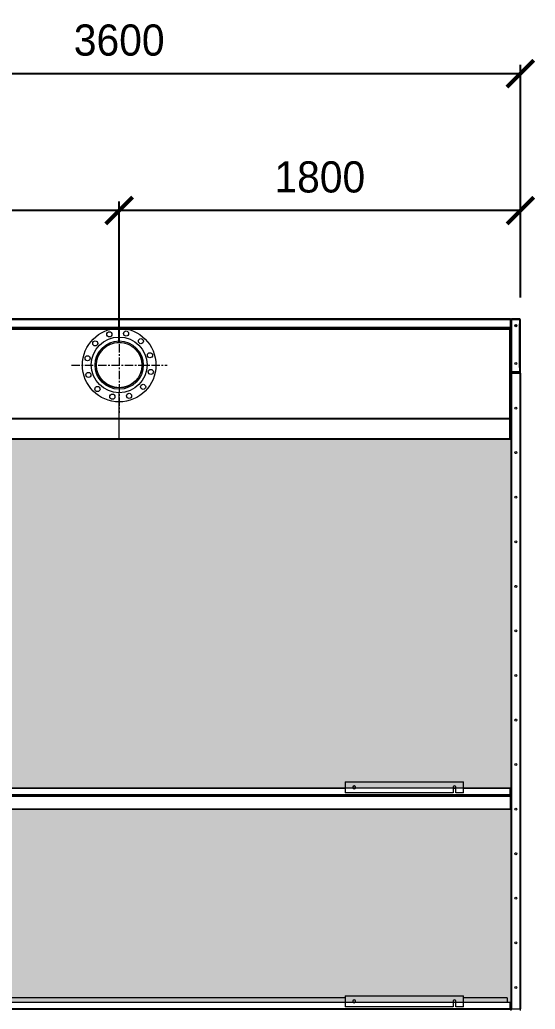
# Model space of a CAD drawing. Header units: millimetres. Extents: x 2557 to 34820, y 2099 to 24914.
# Drawn here: x 24805 to 27117, y 10563 to 15004 of the extents above; entities that cross this region are included whole.
import ezdxf

# ---------------------------------------------------------------- set-up
doc = ezdxf.new("R2010")
doc.units = ezdxf.units.MM
doc.linetypes.add('CENTER', pattern=[2, 1.25, -0.25, 0.25, -0.25])
doc.layers.add('center', color=1, linetype='CENTER')
doc.layers.add('냉각탑_dim', color=1, linetype='Continuous')
doc.styles.add('HY울릉도L', font='')
doc.styles.get('HY울릉도L').set_extended_font_data('HY울릉도L')
doc.dimstyles.new('성지DIM', dxfattribs={"dimtxt": 3.5, "dimasz": 3, "dimexe": 1, "dimexo": 2.5, "dimgap": 2, "dimtad": 1, "dimdec": 0, "dimzin": 3, "dimdsep": 46, "dimtxsty": 'HY울릉도L', "dimblk": 'ARCHTICK', "dimcen": -2, "dimclrd": 256, "dimclre": 256, "dimclrt": 7, "dimadec": 0, "dimazin": 0, "dimtfac": 1, "dimtdec": 0, "dimtofl": 0, "dimtmove": 0, "dimatfit": 3, "dimfxl": 1, "dimtolj": 1, "dimtzin": 0, "dimlwe": -1, "dimarcsym": 0})
pattern_1 = [(0, (-386248.355, -76500.18), (57.15, 32.9955677), [38.1, -76.2]), (120, (-386248.355, -76500.18), (-57.15, 32.995568), [38.1, -76.2]), (60, (-386248.355, -76500.18), (1e-07, 65.9911357), [-76.2, 38.1])]

# ---------------------------------------------------------------- blocks, each defined once
blk = doc.blocks.new('_ArchTick')
at = {"color": 0, "linetype": 'ByBlock', "const_width": 0.15}
blk.add_lwpolyline([(-0.5, -0.5), (0.5, 0.5)], dxfattribs=at)
blk = doc.blocks.new('*D443')
at = {"layer": 'Defpoints', "color": 0, "transparency": 16777216}
for p in [(23451.1, 14148.1), (23451.1, 13658), (25251.1, 13455.4)]:
    blk.add_point(p, dxfattribs=at)
at = {"layer": '냉각탑_dim', "transparency": 16777216}
for p, q in [((23451.1, 13758), (23451.1, 14188.1)), ((25251.1, 13555.4), (25251.1, 14188.1))]:
    blk.add_line(p, q, dxfattribs=at)
at = {"layer": '냉각탑_dim', "lineweight": -2, "transparency": 16777216}
blk.add_line((25251.1, 14148.1), (23451.1, 14148.1), dxfattribs=at)
at = {"layer": '냉각탑_dim', "lineweight": -2, "transparency": 16777216, "xscale": 120, "yscale": 120, "zscale": 120, "rotation": 180}
blk.add_blockref('_ArchTick', (23451.1, 14148.1), dxfattribs=at)
at = {"layer": '냉각탑_dim', "lineweight": -2, "transparency": 16777216, "xscale": 120, "yscale": 120, "zscale": 120}
blk.add_blockref('_ArchTick', (25251.1, 14148.1), dxfattribs=at)
at = {"layer": '냉각탑_dim', "color": 7, "transparency": 16777216, "insert": (24351.1, 14298.1), "char_height": 140, "attachment_point": 5, "style": 'HY울릉도L'}
blk.add_mtext('\\A1;1800', dxfattribs=at)
blk = doc.blocks.new('*D444')
at = {"layer": 'Defpoints', "color": 0, "transparency": 16777216}
for p in [(25251.1, 14148.1), (27051.1, 13658.5), (25251.1, 13455.4)]:
    blk.add_point(p, dxfattribs=at)
at = {"layer": '냉각탑_dim', "transparency": 16777216}
for p, q in [((25251.1, 13555.4), (25251.1, 14188.1)), ((27051.1, 13758.5), (27051.1, 14188.1))]:
    blk.add_line(p, q, dxfattribs=at)
at = {"layer": '냉각탑_dim', "lineweight": -2, "transparency": 16777216}
blk.add_line((27051.1, 14148.1), (25251.1, 14148.1), dxfattribs=at)
at = {"layer": '냉각탑_dim', "lineweight": -2, "transparency": 16777216, "xscale": 120, "yscale": 120, "zscale": 120, "rotation": 180}
blk.add_blockref('_ArchTick', (25251.1, 14148.1), dxfattribs=at)
at = {"layer": '냉각탑_dim', "lineweight": -2, "transparency": 16777216, "xscale": 120, "yscale": 120, "zscale": 120}
blk.add_blockref('_ArchTick', (27051.1, 14148.1), dxfattribs=at)
at = {"layer": '냉각탑_dim', "color": 7, "transparency": 16777216, "insert": (26151.1, 14298.1), "char_height": 140, "attachment_point": 5, "style": 'HY울릉도L'}
blk.add_mtext('\\A1;1800', dxfattribs=at)
blk = doc.blocks.new('*D452')
at = {"layer": 'Defpoints', "color": 0, "transparency": 16777216}
for p in [(23451.1, 14762.4), (23451.1, 13658), (27051.1, 13658.1)]:
    blk.add_point(p, dxfattribs=at)
at = {"layer": '냉각탑_dim', "transparency": 16777216}
for p, q in [((23451.1, 13758), (23451.1, 14802.4)), ((27051.1, 13758.1), (27051.1, 14802.4))]:
    blk.add_line(p, q, dxfattribs=at)
at = {"layer": '냉각탑_dim', "lineweight": -2, "transparency": 16777216}
blk.add_line((27051.1, 14762.4), (23451.1, 14762.4), dxfattribs=at)
at = {"layer": '냉각탑_dim', "lineweight": -2, "transparency": 16777216, "xscale": 120, "yscale": 120, "zscale": 120, "rotation": 180}
blk.add_blockref('_ArchTick', (23451.1, 14762.4), dxfattribs=at)
at = {"layer": '냉각탑_dim', "lineweight": -2, "transparency": 16777216, "xscale": 120, "yscale": 120, "zscale": 120}
blk.add_blockref('_ArchTick', (27051.1, 14762.4), dxfattribs=at)
at = {"layer": '냉각탑_dim', "color": 7, "transparency": 16777216, "insert": (25251.1, 14912.4), "char_height": 140, "attachment_point": 5, "style": 'HY울릉도L'}
blk.add_mtext('\\A1;3600', dxfattribs=at)
blk = doc.blocks.new('2')
at = {"lineweight": 20}
h = blk.add_hatch(dxfattribs=at)
h.set_pattern_fill('HONEY', scale=12)
h.set_pattern_definition(pattern_1)
h.paths.add_polyline_path([(27009.1, 11555.2), (27009.1, 13121.7), (23498.5, 13121.7), (23498.5, 11555.2)])
h = blk.add_hatch(dxfattribs=at)
h.set_pattern_fill('HONEY', scale=12)
h.set_pattern_definition(pattern_1)
h.paths.add_polyline_path([(23498.5, 11461.9), (23498.5, 10593.6), (27009.1, 10593.6), (27009.1, 11461.9)])
at = {"color": 7, "lineweight": 20}
for p, q in [((27005.4, 13658), (23496.8, 13658)), ((27003.7, 13661.4), (23498.5, 13661.4)), ((23496.8, 13624.8), (27005.4, 13624.8)), ((23496.8, 13621.4), (27005.4, 13621.4)), ((23498.5, 13619.4), (27003.7, 13619.4)), ((23498.5, 13616), (27003.7, 13616)), ((25045.1, 13619.8), (23706.7, 13619.8)), ((26970.5, 13619.8), (25457.1, 13619.8)), ((27009.1, 10566.2), (27009.1, 13488.4)), ((27011.9, 10564.8), (27011.9, 13423.4)), ((27049.9, 10564.8), (27049.9, 13418)), ((27052.7, 10564.8), (27052.7, 13418)), ((27009.1, 13215.1), (23498.5, 13215.1)), ((27009.1, 13211.8), (23498.5, 13211.8)), ((23490.3, 13121.7), (27009.1, 13121.7)), ((23493.1, 13124.3), (27009.1, 13124.3)), ((26265.5, 11553.6), (23496.7, 11553.6)), ((26265.5, 11555.2), (23501.1, 11555.2)), ((23496.5, 11526.5), (27005.7, 11526.5)), ((23496.5, 11519.2), (27005.7, 11519.2)), ((23497.9, 11523.4), (27004.3, 11523.4)), ((23497.9, 11521.7), (27004.3, 11521.7)), ((23496.5, 11461.9), (27005.7, 11461.9)), ((23496.5, 11461.7), (27005.7, 11461.7)), ((27005.7, 11461.6), (23496.5, 11461.6)), ((26265.5, 10615.2), (23501.1, 10615.2)), ((26265.5, 10593.6), (23496.7, 10593.6)), ((23496.5, 10566.5), (27005.7, 10566.5)), ((23497.9, 10563.4), (27004.3, 10563.4))]:
    blk.add_line(p, q, dxfattribs=at)
at = {"color": 7, "lineweight": 20, "ltscale": 0.000208336}
blk.add_line((27003.7, 13661.4), (27004.2, 13661.4), dxfattribs=at)
at = {"color": 7, "lineweight": 20, "ltscale": 2.9878e-05}
blk.add_line((27003.8, 13661.4), (27003.7, 13661.4), dxfattribs=at)
at = {"color": 7, "lineweight": 20, "ltscale": 1.24078e-05}
blk.add_line((27003.8, 13661.4), (27003.7, 13661.4), dxfattribs=at)
at = {"color": 7, "lineweight": 20, "ltscale": 7.39921e-06}
blk.add_line((27003.7, 13661.4), (27003.7, 13661.4), dxfattribs=at)
at = {"color": 7, "lineweight": 20, "ltscale": 1.55721e-05}
blk.add_line((27004.2, 13661.4), (27004.2, 13661.4), dxfattribs=at)
at = {"color": 7, "lineweight": 20, "ltscale": 0.000625116}
blk.add_line((27005.7, 13661.4), (27004.2, 13661.4), dxfattribs=at)
at = {"color": 7, "lineweight": 20, "ltscale": 0.001131}
blk.add_line((27005.4, 13660.7), (27005.4, 13658), dxfattribs=at)
at = {"color": 7, "lineweight": 20, "ltscale": 0.000414935}
for p, q in [((27005.4, 13659.7), (27006.1, 13660.4)), ((27008.1, 13660.4), (27007.4, 13659.7))]:
    blk.add_line(p, q, dxfattribs=at)
at = {"color": 7, "lineweight": 20, "ltscale": 0.013833}
blk.add_line((27005.4, 13658), (27005.4, 13624.8), dxfattribs=at)
at = {"color": 7, "lineweight": 20, "ltscale": 0.000708334}
blk.add_line((27005.4, 13658), (27007.1, 13658), dxfattribs=at)
at = {"color": 7, "lineweight": 20, "ltscale": 4.50677e-05}
blk.add_line((27005.8, 13661.4), (27005.7, 13661.4), dxfattribs=at)
at = {"color": 7, "lineweight": 20, "ltscale": 1.38381e-05}
blk.add_line((27005.8, 13661.4), (27005.7, 13661.4), dxfattribs=at)
at = {"color": 7, "lineweight": 20, "ltscale": 1.22548e-05}
blk.add_line((27005.8, 13661.4), (27005.7, 13661.4), dxfattribs=at)
at = {"color": 7, "lineweight": 20, "ltscale": 6.372e-06}
blk.add_line((27005.7, 13661.4), (27005.7, 13661.4), dxfattribs=at)
at = {"color": 7, "lineweight": 20, "ltscale": 1.23239e-05}
blk.add_line((27005.8, 13661.4), (27005.7, 13661.4), dxfattribs=at)
at = {"color": 7, "lineweight": 20, "ltscale": 0.000334243}
blk.add_line((27006.8, 13659.4), (27007.6, 13659.4), dxfattribs=at)
at = {"color": 7, "lineweight": 20, "ltscale": 0.014417}
blk.add_line((27007.1, 13623.4), (27007.1, 13658), dxfattribs=at)
at = {"color": 7, "lineweight": 20, "ltscale": 0.000125672}
blk.add_line((27007.3, 13659.4), (27007.6, 13659.4), dxfattribs=at)
at = {"color": 7, "lineweight": 20, "ltscale": 0.000547297}
blk.add_line((27007.4, 13660.7), (27007.4, 13659.4), dxfattribs=at)
at = {"color": 7, "lineweight": 20, "ltscale": 0.015}
blk.add_line((27007.6, 13659.4), (27007.6, 13623.4), dxfattribs=at)
at = {"color": 7, "lineweight": 20, "ltscale": 0.00062562}
blk.add_line((27009.1, 13658), (27007.6, 13658), dxfattribs=at)
at = {"color": 7, "lineweight": 20, "ltscale": 0.000331381}
blk.add_line((27008.3, 13660.3), (27008.8, 13659.7), dxfattribs=at)
at = {"color": 7, "lineweight": 20, "ltscale": 0.000379592}
blk.add_line((27008.7, 13659.7), (27009.6, 13659.7), dxfattribs=at)
at = {"color": 7, "lineweight": 20, "ltscale": 0.097167}
blk.add_line((27009.1, 13424.8), (27009.1, 13658), dxfattribs=at)
blk.add_line((27009.1, 13424.8), (27009.1, 13658), dxfattribs=at)
at = {"color": 7, "lineweight": 20, "ltscale": 0.000448698}
for p, q in [((27009.8, 13660.1), (27010.7, 13659.4)), ((27009.8, 13422.8), (27010.7, 13423.4))]:
    blk.add_line(p, q, dxfattribs=at)
at = {"color": 7, "lineweight": 20, "ltscale": 0.001002}
for p, q in [((27010.1, 13659.4), (27012.5, 13659.4)), ((27010.1, 13423.4), (27012.5, 13423.4))]:
    blk.add_line(p, q, dxfattribs=at)
at = {"color": 7, "lineweight": 20, "ltscale": 0.000832099}
blk.add_line((27012.5, 13661.4), (27010.5, 13661.4), dxfattribs=at)
at = {"color": 7, "lineweight": 20, "ltscale": 0.000271651}
blk.add_line((27010.5, 13661.4), (27010.5, 13660.8), dxfattribs=at)
at = {"color": 7, "lineweight": 20, "ltscale": 0.014667}
for p, q in [((27012.5, 13661.4), (27047.7, 13661.4)), ((27047.7, 13661.4), (27012.5, 13661.4)), ((27012.5, 13659.4), (27047.7, 13659.4)), ((27047.7, 13423.4), (27012.5, 13423.4)), ((27012.5, 13423.4), (27047.7, 13423.4)), ((27047.7, 13421.4), (27012.5, 13421.4))]:
    blk.add_line(p, q, dxfattribs=at)
at = {"color": 7, "lineweight": 20, "ltscale": 0.000375}
for p, q in [((27012.5, 13658.5), (27012.5, 13659.4)), ((27005.9, 13617.7), (27005.9, 13618.6)), ((27007.1, 13616.5), (27007.1, 13617.4)), ((27012.5, 13424.3), (27012.5, 13423.4)), ((27007.1, 13402.3), (27007.1, 13401.4)), ((27007.1, 10566.7), (27007.1, 10565.8))]:
    blk.add_line(p, q, dxfattribs=at)
at = {"color": 7, "lineweight": 20, "ltscale": 0.01525}
for p, q in [((27012.5, 13658.5), (27049.1, 13658.5)), ((27049.1, 13424.3), (27012.5, 13424.3))]:
    blk.add_line(p, q, dxfattribs=at)
at = {"color": 7, "lineweight": 20, "ltscale": 0.097583}
blk.add_line((27012.5, 13424.3), (27012.5, 13658.5), dxfattribs=at)
at = {"color": 7, "lineweight": 20, "ltscale": 0.000583263}
blk.add_line((27049.1, 13661.4), (27047.7, 13661.4), dxfattribs=at)
at = {"color": 7, "lineweight": 20, "ltscale": 0.000374085}
blk.add_line((27047.7, 13658.5), (27047.7, 13659.4), dxfattribs=at)
at = {"color": 7, "lineweight": 20, "ltscale": 0.081667}
for p, q in [((27047.7, 13443.4), (27047.7, 13639.4)), ((27051.1, 13443.4), (27051.1, 13639.4))]:
    blk.add_line(p, q, dxfattribs=at)
at = {"color": 7, "lineweight": 20, "ltscale": 0.000583333}
for p, q in [((27047.7, 13639.4), (27049.1, 13639.4)), ((27049.1, 13443.4), (27047.7, 13443.4)), ((27011.9, 10563.4), (27011.9, 10564.8)), ((27049.5, 10563.4), (27049.5, 10564.8))]:
    blk.add_line(p, q, dxfattribs=at)
at = {"color": 7, "lineweight": 20, "ltscale": 0.000127061}
blk.add_line((27049.1, 13661.4), (27049.1, 13661.1), dxfattribs=at)
at = {"color": 7, "lineweight": 20, "ltscale": 0.007958}
for p, q in [((27049.1, 13639.4), (27049.1, 13658.5)), ((27049.1, 13424.3), (27049.1, 13443.4))]:
    blk.add_line(p, q, dxfattribs=at)
at = {"color": 7, "lineweight": 20, "ltscale": 0.006917}
for p, q in [((27049.1, 13641.4), (27049.1, 13658)), ((27051.1, 13641.4), (27051.1, 13658)), ((27049.1, 13424.8), (27049.1, 13441.4)), ((27051.1, 13424.8), (27051.1, 13441.4))]:
    blk.add_line(p, q, dxfattribs=at)
at = {"color": 7, "lineweight": 20, "ltscale": 0.000833333}
for p, q in [((27051.1, 13641.4), (27049.1, 13641.4)), ((27051.1, 13639.4), (27049.1, 13639.4)), ((27007.1, 13617.7), (27005.1, 13617.7)), ((27007.1, 13616), (27005.1, 13616)), ((27051.1, 13441.4), (27049.1, 13441.4)), ((27051.1, 13441.4), (27049.1, 13441.4))]:
    blk.add_line(p, q, dxfattribs=at)
at = {"color": 7, "lineweight": 20, "ltscale": 0.00018978}
blk.add_line((27050.7, 13659.7), (27051.1, 13659.7), dxfattribs=at)
at = {"color": 7, "lineweight": 20, "ltscale": 0.000708455}
blk.add_line((27051.1, 13658), (27051.1, 13659.7), dxfattribs=at)
at = {"color": 7, "lineweight": 20, "ltscale": 0.000832424}
blk.add_line((27051.1, 13639.4), (27051.1, 13641.4), dxfattribs=at)
at = {"color": 7, "lineweight": 20, "ltscale": 0.00083348}
blk.add_line((25045.1, 13619.4), (25045.1, 13621.4), dxfattribs=at)
at = {"color": 7, "lineweight": 20, "ltscale": 0.001417}
for p, q in [((25251.1, 13616), (25251.1, 13619.4)), ((27003.7, 13616), (27003.7, 13619.4)), ((27003.7, 13616), (27007.1, 13616)), ((27005.4, 13624.8), (27005.4, 13621.4)), ((27051.1, 13443.4), (27047.7, 13443.4))]:
    blk.add_line(p, q, dxfattribs=at)
at = {"color": 7, "lineweight": 20, "ltscale": 0.014833}
blk.add_line((25251.1, 13580.4), (25251.1, 13616), dxfattribs=at)
at = {"color": 7, "lineweight": 20, "ltscale": 0.000833322}
blk.add_line((25457.1, 13621.4), (25457.1, 13619.4), dxfattribs=at)
at = {"color": 7, "lineweight": 20, "ltscale": 5.44556e-06}
blk.add_line((26123.7, 13619.4), (26123.7, 13619.4), dxfattribs=at)
at = {"color": 7, "lineweight": 20, "ltscale": 9.52936e-06}
blk.add_line((26123.7, 13619.4), (26123.7, 13619.4), dxfattribs=at)
at = {"color": 7, "lineweight": 20, "ltscale": 5.46643e-06}
blk.add_line((26132, 13619.4), (26132, 13619.4), dxfattribs=at)
at = {"color": 7, "lineweight": 20, "ltscale": 9.52935e-06}
blk.add_line((26132, 13619.4), (26132, 13619.4), dxfattribs=at)
at = {"color": 7, "lineweight": 20, "ltscale": 0.00067235}
blk.add_line((26970.5, 13619.8), (26970.5, 13621.4), dxfattribs=at)
at = {"color": 7, "lineweight": 20, "ltscale": 0.000160787}
blk.add_line((26970.5, 13619.4), (26970.5, 13619.8), dxfattribs=at)
at = {"color": 7, "lineweight": 20, "ltscale": 1.33962e-05}
blk.add_line((27002.3, 13619.4), (27002.2, 13619.4), dxfattribs=at)
at = {"color": 7, "lineweight": 20, "ltscale": 9.52934e-06}
blk.add_line((27002.2, 13619.4), (27002.2, 13619.4), dxfattribs=at)
at = {"color": 7, "lineweight": 20, "ltscale": 0.000708462}
blk.add_line((27005.4, 13619.4), (27003.7, 13619.4), dxfattribs=at)
at = {"color": 7, "lineweight": 20, "ltscale": 0.000166667}
blk.add_line((27003.7, 13618.6), (27004.1, 13618.6), dxfattribs=at)
at = {"color": 7, "lineweight": 20, "ltscale": 0.142705}
for p, q in [((27003.7, 13121.7), (27003.7, 13616)), ((27007.1, 13124.3), (27007.1, 13616))]:
    blk.add_line(p, q, dxfattribs=at)
at = {"color": 7, "lineweight": 20, "ltscale": 0.00075}
blk.add_line((27004.1, 13618.6), (27005.9, 13618.6), dxfattribs=at)
at = {"color": 7, "lineweight": 20, "ltscale": 0.000708333}
for p, q in [((27005.1, 13617.7), (27005.1, 13616)), ((27005.4, 13623.4), (27007.1, 13623.4)), ((27007.1, 13617.7), (27007.1, 13616)), ((25822.6, 11521.7), (25822.6, 11523.4)), ((25826, 11521.7), (25826, 11523.4)), ((25844.2, 11521.7), (25844.2, 11523.4)), ((25847.6, 11521.7), (25847.6, 11523.4)), ((26977.1, 11523.4), (26977.1, 11521.7)), ((27003.7, 11521.7), (27003.7, 11523.4))]:
    blk.add_line(p, q, dxfattribs=at)
at = {"color": 7, "lineweight": 20, "ltscale": 0.000874532}
blk.add_line((27005.4, 13621.5), (27005.4, 13619.4), dxfattribs=at)
at = {"color": 7, "lineweight": 20, "ltscale": 0.00083325}
blk.add_line((27007.4, 13621.4), (27005.4, 13621.4), dxfattribs=at)
at = {"color": 7, "lineweight": 20, "ltscale": 0.000333342}
blk.add_line((27005.4, 13619.4), (27005.4, 13618.6), dxfattribs=at)
at = {"color": 7, "lineweight": 20, "ltscale": 0.000708036}
blk.add_line((27005.4, 13619.4), (27007.1, 13619.4), dxfattribs=at)
at = {"color": 7, "lineweight": 20, "ltscale": 0.000208346}
blk.add_line((27007.1, 13623.4), (27007.6, 13623.4), dxfattribs=at)
at = {"color": 7, "lineweight": 20, "ltscale": 0.001543}
blk.add_line((27007.1, 13617.7), (27007.1, 13621.4), dxfattribs=at)
at = {"color": 7, "lineweight": 20, "ltscale": 1.27636e-06}
blk.add_line((27007.1, 13616.5), (27007.1, 13616.5), dxfattribs=at)
at = {"color": 7, "lineweight": 20, "ltscale": 0.000833337}
blk.add_line((27007.1, 13616), (27009.1, 13616), dxfattribs=at)
at = {"color": 7, "lineweight": 20, "ltscale": 0.000831268}
blk.add_line((27007.4, 13623.4), (27007.4, 13621.4), dxfattribs=at)
at = {"color": 7, "lineweight": 20, "ltscale": 0.000625612}
blk.add_line((27009.1, 13623.4), (27007.6, 13623.4), dxfattribs=at)
at = {"color": 7, "lineweight": 20, "ltscale": 0.000833465}
blk.add_line((27009.1, 13488.4), (27007.1, 13488.4), dxfattribs=at)
at = {"color": 7, "lineweight": 20, "ltscale": 0.00337}
for p, q in [((27009.1, 13416.7), (27009.1, 13424.8)), ((27009.1, 10558.1), (27009.1, 10566.2))]:
    blk.add_line(p, q, dxfattribs=at)
at = {"color": 7, "lineweight": 20, "ltscale": 0.000912135}
for p, q in [((27009.7, 13418), (27011.9, 13418)), ((27011.9, 10564.8), (27009.7, 10564.8))]:
    blk.add_line(p, q, dxfattribs=at)
at = {"color": 7, "lineweight": 20, "ltscale": 0.000341711}
for p, q in [((27009.9, 13418.6), (27010.5, 13418)), ((27006.3, 11524.2), (27005.7, 11524.8)), ((27006.3, 10564.2), (27005.7, 10564.8)), ((27009.9, 10564.2), (27010.5, 10564.8))]:
    blk.add_line(p, q, dxfattribs=at)
at = {"color": 7, "lineweight": 20, "ltscale": 0.000583334}
for p, q in [((27011.9, 13419.4), (27011.9, 13418)), ((27049.5, 13419.4), (27049.5, 13418)), ((27007.1, 11526.2), (27005.7, 11526.2)), ((27007.1, 11518.9), (27005.7, 11518.9)), ((27007.1, 10566.2), (27005.7, 10566.2))]:
    blk.add_line(p, q, dxfattribs=at)
at = {"color": 7, "lineweight": 20, "ltscale": 0.015667}
for p, q in [((27049.5, 13419.4), (27011.9, 13419.4)), ((27049.5, 10563.4), (27011.9, 10563.4))]:
    blk.add_line(p, q, dxfattribs=at)
at = {"color": 7, "lineweight": 20, "ltscale": 0.015833}
for p, q in [((27011.9, 13418), (27049.9, 13418)), ((27011.9, 10564.8), (27049.9, 10564.8))]:
    blk.add_line(p, q, dxfattribs=at)
at = {"color": 7, "lineweight": 20, "ltscale": 0.000832722}
for p, q in [((27012.5, 13419.4), (27012.5, 13421.4)), ((27047.7, 13419.4), (27047.7, 13421.4))]:
    blk.add_line(p, q, dxfattribs=at)
at = {"color": 7, "lineweight": 20, "ltscale": 0.000374998}
blk.add_line((27047.7, 13423.4), (27047.7, 13424.3), dxfattribs=at)
at = {"color": 7, "lineweight": 20, "ltscale": 0.001167}
for p, q in [((27049.9, 13418), (27052.7, 13418)), ((27049.9, 10564.8), (27052.7, 10564.8))]:
    blk.add_line(p, q, dxfattribs=at)
at = {"color": 7, "lineweight": 20, "ltscale": 0.000832419}
blk.add_line((27051.1, 13441.4), (27051.1, 13443.4), dxfattribs=at)
at = {"color": 7, "lineweight": 20, "ltscale": 0.002832}
for p, q in [((27051.1, 13418), (27051.1, 13424.8)), ((27051.1, 10558), (27051.1, 10564.8))]:
    blk.add_line(p, q, dxfattribs=at)
at = {"color": 7, "lineweight": 20, "ltscale": 0.024121}
blk.add_line((25251.1, 13272.5), (25251.1, 13330.4), dxfattribs=at)
at = {"color": 7, "lineweight": 20, "ltscale": 0.036483}
blk.add_line((25251.1, 13124.3), (25251.1, 13289.4), dxfattribs=at)
at = {"color": 7, "lineweight": 20, "ltscale": 0.001354}
blk.add_line((25251.1, 13215.1), (25251.1, 13211.8), dxfattribs=at)
at = {"color": 7, "lineweight": 20, "ltscale": 0.220833}
for p, q in [((26265.5, 11584), (26795.5, 11584)), ((26265.5, 10624), (26795.5, 10624))]:
    blk.add_line(p, q, dxfattribs=at)
at = {"color": 7, "lineweight": 20, "ltscale": 0.020754}
for p, q in [((26265.5, 11584), (26265.5, 11534.2)), ((26795.5, 11534.2), (26795.5, 11584)), ((26265.5, 10624), (26265.5, 10574.2)), ((26795.5, 10574.2), (26795.5, 10624))]:
    blk.add_line(p, q, dxfattribs=at)
at = {"color": 7, "lineweight": 20, "ltscale": 0.004285}
blk.add_line((26310.7, 11555.2), (26300.4, 11555.2), dxfattribs=at)
at = {"color": 7, "lineweight": 20, "ltscale": 0.002776}
blk.add_line((26308.9, 11553.6), (26302.2, 11553.6), dxfattribs=at)
at = {"color": 7, "lineweight": 20, "ltscale": 0.010377}
for p, q in [((26749, 11559.1), (26749, 11534.2)), ((26762, 11534.2), (26762, 11559.1)), ((26749, 10599.1), (26749, 10574.2)), ((26762, 10574.2), (26762, 10599.1))]:
    blk.add_line(p, q, dxfattribs=at)
at = {"color": 7, "lineweight": 20, "ltscale": 0.005417}
for p, q in [((26762, 11555.2), (26749, 11555.2)), ((26762, 11553.6), (26749, 11553.6)), ((26762, 10593.6), (26749, 10593.6))]:
    blk.add_line(p, q, dxfattribs=at)
at = {"color": 7, "lineweight": 20, "ltscale": 0.081917}
for p, q in [((26992.1, 11555.2), (26795.5, 11555.2)), ((26992.1, 10615.2), (26795.5, 10615.2))]:
    blk.add_line(p, q, dxfattribs=at)
at = {"color": 7, "lineweight": 20, "ltscale": 0.0875}
for p, q in [((27005.5, 11553.6), (26795.5, 11553.6)), ((27005.5, 10593.6), (26795.5, 10593.6))]:
    blk.add_line(p, q, dxfattribs=at)
at = {"color": 7, "lineweight": 20, "ltscale": 0.000666714}
blk.add_line((26992.1, 11555.2), (26992.1, 11553.6), dxfattribs=at)
at = {"color": 7, "lineweight": 20, "ltscale": 0.000666667}
blk.add_line((27007.1, 11555.4), (27005.5, 11555.4), dxfattribs=at)
at = {"color": 0, "lineweight": 20}
for p, q in [((27005.5, 11555.4), (27005.5, 11553.6)), ((27005.5, 11553.6), (27005.7, 11553.6))]:
    blk.add_line(p, q, dxfattribs=at)
at = {"color": 7, "lineweight": 20, "ltscale": 0.01129}
for p, q in [((27005.7, 11526.5), (27005.7, 11553.6)), ((27005.7, 10566.5), (27005.7, 10593.6))]:
    blk.add_line(p, q, dxfattribs=at)
at = {"color": 7, "lineweight": 20, "ltscale": 0.012167}
for p, q in [((27007.1, 11555.4), (27007.1, 11526.2)), ((27007.1, 11518.9), (27007.1, 11489.7))]:
    blk.add_line(p, q, dxfattribs=at)
at = {"color": 7, "lineweight": 20, "ltscale": 0.001028}
blk.add_line((24820.6, 11523.4), (24818.8, 11521.7), dxfattribs=at)
at = {"color": 7, "lineweight": 20, "ltscale": 0.001029}
for p, q in [((24833, 11521.7), (24834.8, 11523.4)), ((24840.6, 11521.7), (24842.4, 11523.4))]:
    blk.add_line(p, q, dxfattribs=at)
at = {"color": 7, "lineweight": 20, "ltscale": 0.000976837}
blk.add_line((25628.6, 11523.4), (25630.2, 11521.7), dxfattribs=at)
at = {"color": 7, "lineweight": 20, "ltscale": 0.000977023}
for p, q in [((25628.8, 11523.4), (25630.4, 11521.7)), ((25635.9, 11523.4), (25637.5, 11521.7)), ((25651.1, 11521.7), (25649.4, 11523.4)), ((25677, 11523.4), (25678.6, 11521.7)), ((25699.3, 11521.7), (25697.7, 11523.4))]:
    blk.add_line(p, q, dxfattribs=at)
at = {"color": 7, "lineweight": 20, "ltscale": 0.000976955}
blk.add_line((25692.2, 11521.7), (25690.6, 11523.4), dxfattribs=at)
at = {"color": 7, "lineweight": 20, "ltscale": 0.201458}
for p, q in [((26749, 11534.2), (26265.5, 11534.2)), ((26749, 11534), (26265.5, 11534)), ((26749, 10574.2), (26265.5, 10574.2)), ((26749, 10574.1), (26265.5, 10574.1))]:
    blk.add_line(p, q, dxfattribs=at)
at = {"color": 7, "lineweight": 20, "ltscale": 7.26298e-05}
for p, q in [((26265.5, 11534.2), (26265.5, 11534)), ((26749, 11534.2), (26749, 11534)), ((26762, 11534.2), (26762, 11534)), ((26795.5, 11534.2), (26795.5, 11534)), ((26265.5, 10574.2), (26265.5, 10574.1)), ((26749, 10574.2), (26749, 10574.1)), ((26762, 10574.2), (26762, 10574.1)), ((26795.5, 10574.2), (26795.5, 10574.1))]:
    blk.add_line(p, q, dxfattribs=at)
at = {"color": 7, "lineweight": 20, "ltscale": 0.013958}
for p, q in [((26795.5, 11534.2), (26762, 11534.2)), ((26795.5, 11534), (26762, 11534)), ((26795.5, 10574.2), (26762, 10574.2)), ((26795.5, 10574.1), (26762, 10574.1))]:
    blk.add_line(p, q, dxfattribs=at)
at = {"color": 7, "lineweight": 20, "ltscale": 4.81672e-06}
blk.add_line((27004.3, 11521.7), (27004.3, 11521.7), dxfattribs=at)
at = {"color": 7, "lineweight": 20, "ltscale": 0.00080569}
blk.add_line((27005.1, 11523.5), (27005.1, 11521.6), dxfattribs=at)
at = {"color": 7, "lineweight": 20, "ltscale": 0.000967409}
for p, q in [((27005.7, 11524.2), (27005.7, 11526.5)), ((27005.7, 10564.2), (27005.7, 10566.5))]:
    blk.add_line(p, q, dxfattribs=at)
at = {"color": 7, "lineweight": 20, "ltscale": 0.000849957}
blk.add_line((27005.7, 11521.2), (27005.7, 11519.2), dxfattribs=at)
at = {"color": 7, "lineweight": 20, "ltscale": 0.000341712}
blk.add_line((27006.3, 11520.9), (27005.7, 11520.3), dxfattribs=at)
at = {"color": 7, "lineweight": 20, "ltscale": 0.023877}
blk.add_line((27005.7, 11519.2), (27005.7, 11461.9), dxfattribs=at)
at = {"color": 7, "lineweight": 20, "ltscale": 0.003042}
blk.add_line((27007.1, 11526.2), (27007.1, 11518.9), dxfattribs=at)
at = {"color": 7, "lineweight": 20, "ltscale": 0.000583335}
blk.add_line((27007.1, 11489.7), (27005.7, 11489.7), dxfattribs=at)
at = {"color": 7, "lineweight": 20, "ltscale": 5.81038e-05}
blk.add_line((27005.7, 11461.6), (27005.7, 11461.9), dxfattribs=at)
at = {"color": 7, "lineweight": 20, "ltscale": 0.009}
blk.add_line((26992.1, 10615.2), (26992.1, 10593.6), dxfattribs=at)
at = {"color": 7, "lineweight": 20, "ltscale": 0.002765}
blk.add_line((26308.8, 10593.6), (26302.2, 10593.6), dxfattribs=at)
at = {"color": 7, "lineweight": 20, "ltscale": 0.000882011}
blk.add_line((27005.1, 10563.5), (27005.1, 10561.4), dxfattribs=at)
at = {"color": 7, "lineweight": 20, "ltscale": 0.003208}
blk.add_line((27007.1, 10566.2), (27007.1, 10558.5), dxfattribs=at)
at = {"color": 7, "lineweight": 20, "ltscale": 0.000833304}
blk.add_line((27047.7, 10561.4), (27047.7, 10563.4), dxfattribs=at)
at = {"color": 0, "lineweight": 20, "elevation": 0}
for points in [[(23498.5, 13121.7), (27009.1, 13121.7), (27009.1, 11555.2), (23498.5, 11555.2)], [(23498.5, 11461.9), (27009.1, 11461.9), (27009.1, 10593.6), (23498.5, 10593.6)]]:
    blk.add_lwpolyline(points, close=True, dxfattribs=at)
at = {"color": 7, "lineweight": 20}
for centre, radius in [((27030.1, 13631.4), 4.5), ((25251.1, 13454.4), 165), ((25206.9, 13592.5), 11.5), ((25281.9, 13596.1), 11.5), ((25251.1, 13455.4), 125), ((25143.8, 13551.9), 11.5), ((25251.1, 13454.4), 108.2), ((25251.1, 13454.4), 102.5), ((25251.1, 13454.4), 101.8), ((25348.6, 13561.8), 11.5), ((25389.2, 13498.6), 11.5), ((25109.4, 13485.2), 11.5), ((27030.1, 13461.4), 4.5), ((25113, 13410.2), 11.5), ((25392.8, 13423.7), 11.5), ((25358.5, 13356.9), 11.5), ((25153.6, 13347.1), 11.5), ((25220.4, 13312.7), 11.5), ((25295.3, 13316.3), 11.5), ((27030.1, 13261.4), 4.5), ((27030.1, 13061.4), 4.5), ((27030.1, 12861.4), 4.5), ((27030.1, 12661.4), 4.5), ((27030.1, 12461.4), 4.5), ((27030.1, 12261.4), 4.5), ((27030.1, 12061.4), 4.5), ((27030.1, 11861.4), 4.5), ((27030.1, 11661.4), 4.5), ((27030.1, 11461.4), 4.5), ((27030.1, 11261.4), 4.5), ((27030.1, 11061.4), 4.5), ((27030.1, 10861.4), 4.5), ((27030.1, 10661.4), 4.5)]:
    blk.add_circle(centre, radius, dxfattribs=at)
for centre, radius, start, end in [((25247.2, 13658), 3.4, 89.1059, 90), ((25255.5, 13658), 3.4, 90, 90.8941), ((26125.7, 13658), 3.4, 89.1059, 90), ((26134, 13658), 3.4, 90, 90.8941), ((27003.7, 13658), 3.4, 0, 90), ((27004.2, 13658), 3.4, 24.3157, 90), ((27005.7, 13658), 3.4, 0.702, 90), ((27010.5, 13658), 3.4, 90, 134.9998), ((27012.5, 13658), 3.4, 90, 180), ((27012.5, 13658), 3.4, 90, 180), ((27030.1, 13637.4), 4.5, 221.8143, 318.1832), ((27028.1, 13637.4), 3, 247.6973, 329.1521), ((27047.7, 13658), 3.4, 0, 90), ((27047.7, 13658), 3.4, 0, 90), ((27047.7, 13658), 1.4, 20.9248, 90), ((27004.2, 13624.8), 3.4, 290.6601, 335.6839), ((27003.7, 13624.8), 3.4, 300, 335.6837), ((27003.7, 13624.8), 3.4, 359.7733, 0), ((27005.7, 13624.8), 3.4, 300, 335.6837), ((27004.2, 13624.8), 3.4, 359.8044, 0), ((27012.5, 13424.8), 3.4, 180, 217.0589), ((27012.5, 13424.8), 3.4, 180, 270), ((27011.9, 13416.6), 2.8, 90, 180), ((27047.7, 13424.8), 3.4, 270, 0), ((27047.7, 13424.8), 1.4, 270, 339.0626), ((27047.7, 13424.8), 1.4, 270, 339.0751), ((27048.3, 13416.6), 2.8, 30, 64.6233), ((27004.3, 11526.2), 2.8, 270, 0), ((27004.3, 11518.9), 2.8, 0, 90), ((27004.3, 10566.2), 2.8, 270, 0), ((27011.9, 10566.2), 2.8, 180, 270), ((27048.3, 10566.2), 2.8, 295.3767, 330)]:
    blk.add_arc(centre, radius, start, end, dxfattribs=at)
for centre, major_axis, ratio, start_param, end_param in [((27004.3, 13616), (-2.8, 0), 0.965926, 3.858864, 4.104144), ((27003.7, 13407.6), (3.4, 0), 0.087156, 0, 0.006877), ((26305.5, 11559.1), (6.5, 0), 0.996195, 0, 3.141593), ((26305.5, 11559), (6.5, 0), 0.996195, 0.013467, 3.128141), ((26305.5, 11559.1), (6.5, 0), 0.996195, 3.141593, 6.283185), ((26755.5, 11559.1), (6.5, 0), 0.996195, 0, 3.141593), ((26755.5, 11559), (6.5, 0), 0.996195, 0, 3.141593), ((26305.5, 10599.1), (6.5, 0), 0.996195, 0, 3.141593), ((26305.5, 10599), (6.5, 0), 0.996195, 0.013467, 3.128141), ((26305.5, 10599.1), (6.5, 0), 0.996195, 3.141593, 6.283185), ((26755.5, 10599.1), (6.5, 0), 0.996195, 0, 3.141593), ((26755.5, 10599), (6.5, 0), 0.996195, 0, 3.141593)]:
    blk.add_ellipse(centre, major_axis=major_axis, ratio=ratio, start_param=start_param, end_param=end_param, dxfattribs=at)
for points in [[(27005.4, 13660.7), (27005.1, 13661), (27004.8, 13661.2), (27004.4, 13661.4), (27004.1, 13661.4), (27003.7, 13661.4)], [(27007.4, 13660.7), (27007.1, 13661), (27006.8, 13661.2), (27006.4, 13661.4), (27006.1, 13661.4), (27005.7, 13661.4)], [(27009.7, 13418), (27009.5, 13417.8), (27009.3, 13417.5), (27009.2, 13417.2), (27009.1, 13416.9), (27009.1, 13416.6)], [(27005.7, 11524.2), (27005.5, 11523.9), (27005.2, 11523.7), (27004.9, 11523.5), (27004.6, 11523.4), (27004.3, 11523.4)], [(27005.7, 11521.2), (27005.4, 11521.4), (27005.2, 11521.6), (27004.9, 11521.7), (27004.6, 11521.7), (27004.3, 11521.7)], [(27005.7, 10564.2), (27005.5, 10563.9), (27005.2, 10563.7), (27004.9, 10563.5), (27004.6, 10563.4), (27004.3, 10563.4)], [(27009.7, 10564.8), (27009.5, 10565.1), (27009.3, 10565.4), (27009.2, 10565.7), (27009.1, 10565.9), (27009.1, 10566.2)]]:
    blk.add_open_spline(points, degree=5, dxfattribs=at)
for points, knots in [([(27010.1, 13659.4), (27009.8, 13659.2), (27009.5, 13658.9), (27009.3, 13658.7), (27009.2, 13658.4), (27009.1, 13658.1), (27009.1, 13658.1), (27009.1, 13658.1), (27009.1, 13658)], [0, 0, 0, 0, 0, 0, 4.644554, 4.644554, 4.644554, 5.125492, 5.125492, 5.125492, 5.125492, 5.125492, 5.125492]), ([(27009.1, 13488.4), (27009.1, 13488.5), (27009.1, 13488.6), (27009, 13488.7), (27008.7, 13489), (27008.3, 13489.2), (27007.9, 13489.3), (27007.5, 13489.5), (27007.1, 13489.6)], [0, 0, 0, 0, 0, 0, 2.029663, 2.029663, 2.029663, 5.473953, 5.473953, 5.473953, 5.473953, 5.473953, 5.473953]), ([(27010.1, 13423.4), (27009.8, 13423.7), (27009.5, 13423.9), (27009.3, 13424.2), (27009.2, 13424.5), (27009.1, 13424.7), (27009.1, 13424.8), (27009.1, 13424.8), (27009.1, 13424.8)], [0, 0, 0, 0, 0, 0, 4.644554, 4.644554, 4.644554, 5.125492, 5.125492, 5.125492, 5.125492, 5.125492, 5.125492])]:
    blk.add_open_spline(points, degree=5, knots=knots, dxfattribs=at)
at = {"layer": 'center', "lineweight": 20, "ltscale": 30}
for p, q in [((25251.1, 13668.9), (25251.1, 13239.9)), ((25036.6, 13454.4), (25465.6, 13454.4))]:
    blk.add_line(p, q, dxfattribs=at)

msp = doc.modelspace()

# ---------------------------------------------------------------- block references
msp.add_blockref('2', (0, 0))

# ---------------------------------------------------------------- dimensions: what is measured, and where the dimension line sits
at = {"layer": '냉각탑_dim'}
for base, p1, p2, picture, middle in [((23451.1, 14762.4), (27051.1, 13658.1), (23451.1, 13658), '*D452', (25251.1, 14912.4)), ((23451.1, 14148.1), (25251.1, 13455.4), (23451.1, 13658), '*D443', (24351.1, 14298.1)), ((25251.1, 14148.1), (27051.1, 13658.5), (25251.1, 13455.4), '*D444', (26151.1, 14298.1))]:
    dim = msp.add_linear_dim(base=base, p1=p1, p2=p2, dimstyle='성지DIM', override={"dimscale": 40}, dxfattribs=at)
    dim.commit()
    dim.dimension.update_dxf_attribs({"geometry": picture, "text_midpoint": middle})

doc.saveas('drawing.dxf')
